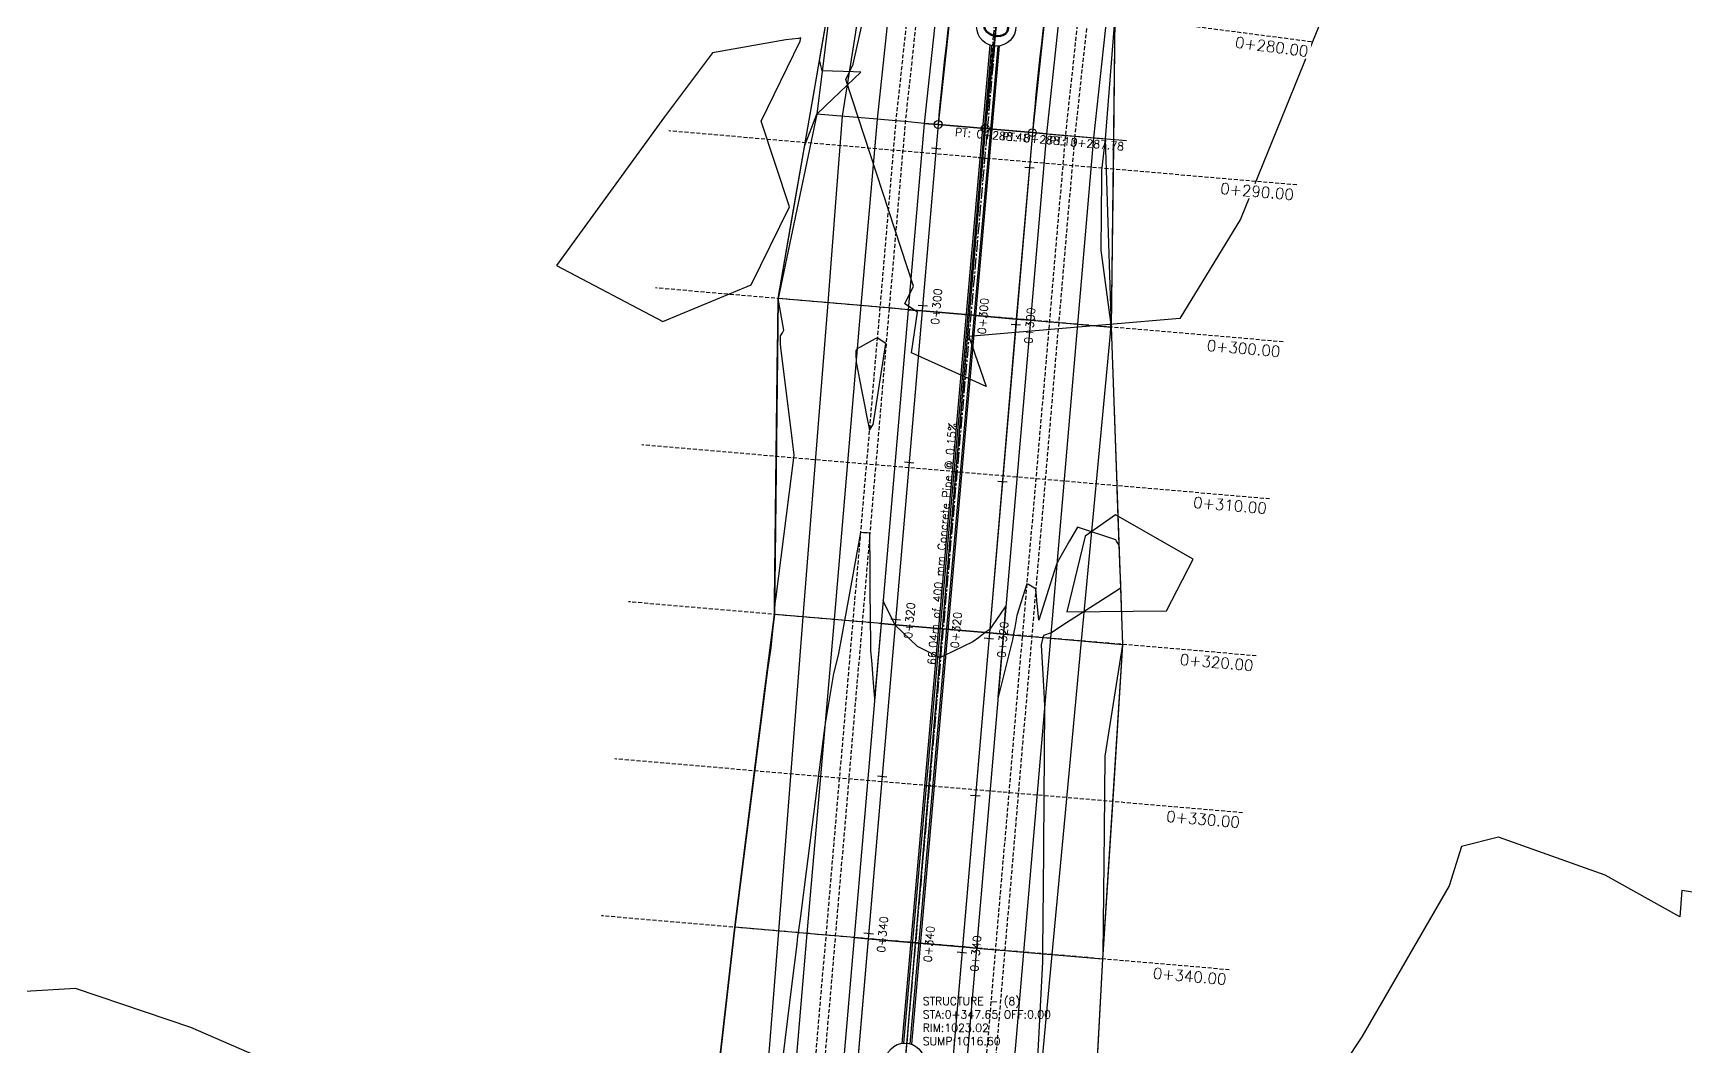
# Model space of a CAD drawing. Header units: metres. Extents: x 517023 to 519141, y 3924953 to 3927827.
# Drawn here: x 517776.5 to 517881.5, y 3925607.9 to 3925672.3 of the extents above; entities that cross this region are included whole.
import ezdxf
from ezdxf.enums import TextEntityAlignment as Align

# ---------------------------------------------------------------- set-up
doc = ezdxf.new("R2010")
doc.units = ezdxf.units.M
for name, pattern in [('CENTER', [2, 1.25, -0.25, 0.25, -0.25]), ('CENTER2', [1.125, 0.75, -0.125, 0.125, -0.125]), ('HIDDEN', [0.375, 0.25, -0.125])]:
    doc.linetypes.add(name, pattern=pattern)
for name, color, linetype in [('C-ROAD', 7, 'Continuous'), ('C-ROAD-CNTR-N', 92, 'Continuous'), ('C-ROAD-CORR', 5, 'Continuous'), ('C-ROAD-LINE-EXTN', 252, 'HIDDEN'), ('C-ROAD-LINK', 150, 'Continuous'), ('C-ROAD-SAMP', 150, 'HIDDEN'), ('C-ROAD-SAMP-TEXT', 11, 'Continuous'), ('C-ROAD-STAN', 11, 'Continuous'), ('C-ROAD-STAN-MAJR', 11, 'Continuous'), ('C-ROAD-STAN-MINR', 11, 'Continuous'), ('C-STRM-CNTR', 170, 'CENTER2'), ('C-STRM-PIPE', 170, 'Continuous'), ('C-STRM-STRC', 170, 'Continuous'), ('C-STRM-TEXT', 7, 'Continuous'), ('C-TINN-BNDY', 110, 'Continuous'), ('C-TOPO-FEAT', 94, 'Continuous'), ('C-TOPO-MAJR', 9, 'Continuous'), ('C-TOPO-MINR', 8, 'Continuous'), ('C-TOPO-MINR-N', 11, 'Continuous')]:
    doc.layers.add(name, color=color, linetype=linetype)
doc.styles.add('SHR', font='SIMPLEX', dxfattribs={"height": 0.75})
doc.styles.get("Standard").update_dxf_attribs({"font": 'simplex.shx'})

# ---------------------------------------------------------------- blocks, each defined once
blk = doc.blocks.new('AeccTickLine')
blk.add_line((0, -0.5), (0, 0.5))
blk = doc.blocks.new('AeccTickCircle')
blk.add_circle((0, 0), 1)
blk = doc.blocks.new('Storm Manhole')
at = {"color": 0, "linetype": 'ByBlock', "lineweight": -2}
blk.add_circle((0, 0), 0.0625, dxfattribs=at)
at = {"color": 0, "linetype": 'ByBlock', "lineweight": -2, "style": 'SHR'}
blk.add_text('D', height=0.075, dxfattribs=at).set_placement((0.0051, -0.0375), align=Align.CENTER)

msp = doc.modelspace()

# ---------------------------------------------------------------- linework, layer by layer
at = {"layer": 'C-ROAD', "color": 7, "linetype": 'Continuous', "lineweight": -3, "flags": 128}
for points in [[(517860.25, 3925755.6), (517845.97, 3925718.48, 0.070526), (517833.98, 3925666.5), (517811.17, 3925401.11)], [(517865.85, 3925753.45), (517851.57, 3925716.33, 0.070526), (517839.96, 3925665.98), (517817.15, 3925400.59)]]:
    msp.add_lwpolyline(points, format="xyb", dxfattribs=at)
at = {"layer": 'C-ROAD-CNTR-N', "color": 92, "linetype": 'Continuous', "lineweight": -3, "flags": 128}
msp.add_lwpolyline([(517863.05, 3925754.53), (517848.77, 3925717.41, 0.070526), (517836.97, 3925666.24), (517814.16, 3925400.85)], format="xyb", dxfattribs=at)
at = {"layer": 'C-ROAD-CORR', "color": 161, "linetype": 'Continuous', "lineweight": -3}
for p, q in [((517830.1, 3925666.83, 1022.9), (517826.28, 3925667.16, 1024.82)), ((517831.29, 3925666.73, 1022.6), (517830.1, 3925666.83, 1022.9)), ((517831.89, 3925666.68, 1022.6), (517831.29, 3925666.73, 1022.6)), ((517833.09, 3925666.57, 1022.9), (517831.89, 3925666.68, 1022.6)), ((517833.98, 3925666.5, 1022.94), (517833.09, 3925666.57, 1022.9)), ((517836.97, 3925666.24, 1023), (517833.98, 3925666.5, 1022.94)), ((517836.97, 3925666.24, 1023), (517839.96, 3925665.98, 1022.94)), ((517839.96, 3925665.98, 1022.94), (517840.86, 3925665.91, 1022.9)), ((517840.86, 3925665.91, 1022.9), (517842.05, 3925665.8, 1022.6)), ((517842.05, 3925665.8, 1022.6), (517842.65, 3925665.75, 1022.6)), ((517842.65, 3925665.75, 1022.6), (517843.85, 3925665.65, 1022.9)), ((517843.85, 3925665.65, 1022.9), (517844.58, 3925665.59, 1023.27)), ((517829.08, 3925655, 1022.95), (517823.82, 3925655.45, 1025.59)), ((517830.28, 3925654.9, 1022.65), (517829.08, 3925655, 1022.95)), ((517830.87, 3925654.85, 1022.65), (517830.28, 3925654.9, 1022.65)), ((517832.07, 3925654.74, 1022.95), (517830.87, 3925654.85, 1022.65)), ((517832.97, 3925654.67, 1022.98), (517832.07, 3925654.74, 1022.95)), ((517835.95, 3925654.41, 1023.04), (517832.97, 3925654.67, 1022.98)), ((517835.95, 3925654.41, 1023.04), (517838.94, 3925654.15, 1022.98)), ((517838.94, 3925654.15, 1022.98), (517839.84, 3925654.07, 1022.95)), ((517839.84, 3925654.07, 1022.95), (517841.04, 3925653.97, 1022.65)), ((517841.04, 3925653.97, 1022.65), (517841.63, 3925653.92, 1022.65)), ((517841.63, 3925653.92, 1022.65), (517842.83, 3925653.82, 1022.95)), ((517842.83, 3925653.82, 1022.95), (517844.96, 3925653.63, 1024.02)), ((517827.37, 3925635.07, 1023.02), (517823.58, 3925635.4, 1024.93)), ((517828.56, 3925634.97, 1022.72), (517827.37, 3925635.07, 1023.02)), ((517829.16, 3925634.92, 1022.72), (517828.56, 3925634.97, 1022.72)), ((517830.36, 3925634.82, 1023.02), (517829.16, 3925634.92, 1022.72)), ((517831.25, 3925634.74, 1023.06), (517830.36, 3925634.82, 1023.02)), ((517834.24, 3925634.48, 1023.12), (517831.25, 3925634.74, 1023.06)), ((517834.24, 3925634.48, 1023.12), (517837.23, 3925634.23, 1023.06)), ((517837.23, 3925634.23, 1023.06), (517838.13, 3925634.15, 1023.02)), ((517838.13, 3925634.15, 1023.02), (517839.32, 3925634.05, 1022.72)), ((517839.32, 3925634.05, 1022.72), (517839.92, 3925633.99, 1022.72)), ((517839.92, 3925633.99, 1022.72), (517841.12, 3925633.89, 1023.02)), ((517841.12, 3925633.89, 1023.02), (517845.69, 3925633.5, 1025.32)), ((517825.65, 3925615.15, 1023.1), (517821.07, 3925615.54, 1025.4)), ((517826.85, 3925615.04, 1022.8), (517825.65, 3925615.15, 1023.1)), ((517827.45, 3925614.99, 1022.8), (517826.85, 3925615.04, 1022.8)), ((517828.64, 3925614.89, 1023.1), (517827.45, 3925614.99, 1022.8)), ((517829.54, 3925614.81, 1023.13), (517828.64, 3925614.89, 1023.1)), ((517832.53, 3925614.56, 1023.19), (517829.54, 3925614.81, 1023.13)), ((517832.53, 3925614.56, 1023.19), (517835.52, 3925614.3, 1023.13)), ((517835.52, 3925614.3, 1023.13), (517836.41, 3925614.22, 1023.1)), ((517836.41, 3925614.22, 1023.1), (517837.61, 3925614.12, 1022.8)), ((517837.61, 3925614.12, 1022.8), (517838.21, 3925614.07, 1022.8)), ((517838.21, 3925614.07, 1022.8), (517839.4, 3925613.96, 1023.1)), ((517839.4, 3925613.96, 1023.1), (517844.42, 3925613.53, 1025.62))]:
    msp.add_line(p, q, dxfattribs=at)
at = {"layer": 'C-ROAD-CORR', "color": 6, "linetype": 'Continuous', "lineweight": -3}
for p, q in [((517830.1, 3925666.83, 1022.9), (517826.28, 3925667.16, 1024.82)), ((517831.29, 3925666.73, 1022.6), (517830.1, 3925666.83, 1022.9)), ((517831.89, 3925666.68, 1022.6), (517831.29, 3925666.73, 1022.6)), ((517833.09, 3925666.57, 1022.9), (517831.89, 3925666.68, 1022.6)), ((517833.09, 3925666.57, 1022.7), (517833.98, 3925666.5, 1022.74)), ((517833.99, 3925666.5, 1022.74), (517836.97, 3925666.24, 1022.8)), ((517839.96, 3925665.98, 1022.74), (517836.97, 3925666.24, 1022.8)), ((517840.86, 3925665.91, 1022.7), (517839.96, 3925665.98, 1022.74)), ((517840.86, 3925665.91, 1022.9), (517842.05, 3925665.8, 1022.6)), ((517842.05, 3925665.8, 1022.6), (517842.65, 3925665.75, 1022.6)), ((517842.65, 3925665.75, 1022.6), (517843.85, 3925665.65, 1022.9)), ((517843.85, 3925665.65, 1022.9), (517844.58, 3925665.59, 1023.27)), ((517829.08, 3925655, 1022.95), (517823.82, 3925655.45, 1025.59)), ((517830.28, 3925654.9, 1022.65), (517829.08, 3925655, 1022.95)), ((517830.87, 3925654.85, 1022.65), (517830.28, 3925654.9, 1022.65)), ((517832.07, 3925654.74, 1022.95), (517830.87, 3925654.85, 1022.65)), ((517832.07, 3925654.74, 1022.75), (517832.96, 3925654.67, 1022.78)), ((517832.97, 3925654.67, 1022.78), (517835.95, 3925654.41, 1022.84)), ((517838.95, 3925654.15, 1022.78), (517835.95, 3925654.41, 1022.84)), ((517839.84, 3925654.07, 1022.75), (517838.94, 3925654.15, 1022.78)), ((517839.84, 3925654.07, 1022.95), (517841.04, 3925653.97, 1022.65)), ((517841.04, 3925653.97, 1022.65), (517841.63, 3925653.92, 1022.65)), ((517841.63, 3925653.92, 1022.65), (517842.83, 3925653.82, 1022.95)), ((517842.83, 3925653.82, 1022.95), (517844.96, 3925653.63, 1024.02)), ((517827.37, 3925635.07, 1023.02), (517823.58, 3925635.4, 1024.93)), ((517828.56, 3925634.97, 1022.72), (517827.37, 3925635.07, 1023.02)), ((517829.16, 3925634.92, 1022.72), (517828.56, 3925634.97, 1022.72)), ((517830.36, 3925634.82, 1023.02), (517829.16, 3925634.92, 1022.72)), ((517830.36, 3925634.82, 1022.82), (517831.25, 3925634.74, 1022.86)), ((517831.25, 3925634.74, 1022.86), (517834.24, 3925634.48, 1022.92)), ((517837.23, 3925634.23, 1022.86), (517834.24, 3925634.48, 1022.92)), ((517838.13, 3925634.15, 1022.82), (517837.23, 3925634.23, 1022.86)), ((517838.13, 3925634.15, 1023.02), (517839.32, 3925634.05, 1022.72)), ((517839.32, 3925634.05, 1022.72), (517839.92, 3925633.99, 1022.72)), ((517839.92, 3925633.99, 1022.72), (517841.12, 3925633.89, 1023.02)), ((517841.12, 3925633.89, 1023.02), (517845.69, 3925633.5, 1025.32)), ((517825.65, 3925615.15, 1023.1), (517821.07, 3925615.54, 1025.4)), ((517826.85, 3925615.04, 1022.8), (517825.65, 3925615.15, 1023.1)), ((517827.45, 3925614.99, 1022.8), (517826.85, 3925615.04, 1022.8)), ((517828.64, 3925614.89, 1023.1), (517827.45, 3925614.99, 1022.8)), ((517828.64, 3925614.89, 1022.9), (517829.54, 3925614.81, 1022.93)), ((517829.54, 3925614.81, 1022.93), (517832.53, 3925614.56, 1022.99)), ((517835.52, 3925614.3, 1022.93), (517832.53, 3925614.56, 1022.99)), ((517836.41, 3925614.22, 1022.9), (517835.52, 3925614.3, 1022.93)), ((517836.41, 3925614.22, 1023.1), (517837.61, 3925614.12, 1022.8)), ((517837.61, 3925614.12, 1022.8), (517838.21, 3925614.07, 1022.8)), ((517838.21, 3925614.07, 1022.8), (517839.4, 3925613.96, 1023.1)), ((517839.4, 3925613.96, 1023.1), (517844.42, 3925613.53, 1025.62))]:
    msp.add_line(p, q, dxfattribs=at)
at = {"layer": 'C-ROAD-CORR', "color": 11, "linetype": 'Continuous', "lineweight": -3}
for p, q in [((517830.1, 3925666.83, 1022.9), (517826.28, 3925667.16, 1024.82)), ((517831.29, 3925666.73, 1022.6), (517830.1, 3925666.83, 1022.9)), ((517833.09, 3925666.57, 1022.9), (517831.89, 3925666.68, 1022.6)), ((517833.09, 3925666.57, 1022.9), (517833.09, 3925666.57, 1022.7)), ((517833.98, 3925666.5, 1022.94), (517833.99, 3925666.5, 1022.74)), ((517833.98, 3925666.5, 1022.74), (517833.98, 3925666.5, 1022.94)), ((517836.97, 3925666.24, 1022.8), (517836.97, 3925666.24, 1023)), ((517839.96, 3925665.98, 1022.94), (517839.96, 3925665.98, 1022.74)), ((517839.96, 3925665.98, 1022.74), (517839.96, 3925665.98, 1022.94)), ((517840.86, 3925665.91, 1022.9), (517840.86, 3925665.91, 1022.7)), ((517840.86, 3925665.91, 1022.9), (517842.05, 3925665.8, 1022.6)), ((517842.65, 3925665.75, 1022.6), (517843.85, 3925665.65, 1022.9)), ((517843.85, 3925665.65, 1022.9), (517844.58, 3925665.59, 1023.27)), ((517829.08, 3925655, 1022.95), (517823.82, 3925655.45, 1025.59)), ((517830.28, 3925654.9, 1022.65), (517829.08, 3925655, 1022.95)), ((517832.07, 3925654.74, 1022.95), (517830.87, 3925654.85, 1022.65)), ((517832.07, 3925654.74, 1022.95), (517832.07, 3925654.74, 1022.75)), ((517832.96, 3925654.67, 1022.78), (517832.97, 3925654.67, 1022.98)), ((517832.97, 3925654.67, 1022.98), (517832.97, 3925654.67, 1022.78)), ((517835.95, 3925654.41, 1022.84), (517835.95, 3925654.41, 1023.04)), ((517838.94, 3925654.15, 1022.98), (517838.95, 3925654.15, 1022.78)), ((517838.94, 3925654.15, 1022.78), (517838.94, 3925654.15, 1022.98)), ((517839.84, 3925654.07, 1022.95), (517839.84, 3925654.07, 1022.75)), ((517839.84, 3925654.07, 1022.95), (517841.04, 3925653.97, 1022.65)), ((517841.63, 3925653.92, 1022.65), (517842.83, 3925653.82, 1022.95)), ((517842.83, 3925653.82, 1022.95), (517844.96, 3925653.63, 1024.02)), ((517827.37, 3925635.07, 1023.02), (517823.58, 3925635.4, 1024.93)), ((517828.56, 3925634.97, 1022.72), (517827.37, 3925635.07, 1023.02)), ((517830.36, 3925634.82, 1023.02), (517829.16, 3925634.92, 1022.72)), ((517830.36, 3925634.82, 1023.02), (517830.36, 3925634.82, 1022.82)), ((517831.25, 3925634.74, 1023.06), (517831.25, 3925634.74, 1022.86)), ((517831.25, 3925634.74, 1022.86), (517831.25, 3925634.74, 1023.06)), ((517834.24, 3925634.48, 1022.92), (517834.24, 3925634.48, 1023.12)), ((517837.23, 3925634.23, 1023.06), (517837.23, 3925634.23, 1022.86)), ((517837.23, 3925634.23, 1022.86), (517837.23, 3925634.23, 1023.06)), ((517838.13, 3925634.15, 1023.02), (517838.13, 3925634.15, 1022.82)), ((517838.13, 3925634.15, 1023.02), (517839.32, 3925634.05, 1022.72)), ((517839.92, 3925633.99, 1022.72), (517841.12, 3925633.89, 1023.02)), ((517841.12, 3925633.89, 1023.02), (517845.69, 3925633.5, 1025.32)), ((517825.65, 3925615.15, 1023.1), (517821.07, 3925615.54, 1025.4)), ((517826.85, 3925615.04, 1022.8), (517825.65, 3925615.15, 1023.1)), ((517828.64, 3925614.89, 1023.1), (517827.45, 3925614.99, 1022.8)), ((517828.64, 3925614.89, 1023.1), (517828.64, 3925614.89, 1022.9)), ((517829.54, 3925614.81, 1023.13), (517829.54, 3925614.81, 1022.93)), ((517829.54, 3925614.81, 1022.93), (517829.54, 3925614.81, 1023.13)), ((517832.53, 3925614.56, 1022.99), (517832.53, 3925614.56, 1023.19)), ((517835.52, 3925614.3, 1023.13), (517835.52, 3925614.3, 1022.93)), ((517835.52, 3925614.3, 1022.93), (517835.52, 3925614.3, 1023.13)), ((517836.41, 3925614.22, 1023.1), (517836.41, 3925614.22, 1022.9)), ((517836.41, 3925614.22, 1023.1), (517837.61, 3925614.12, 1022.8)), ((517838.21, 3925614.07, 1022.8), (517839.4, 3925613.96, 1023.1)), ((517839.4, 3925613.96, 1023.1), (517844.42, 3925613.53, 1025.62))]:
    msp.add_line(p, q, dxfattribs=at)
at = {"layer": 'C-ROAD-CORR', "color": 20, "linetype": 'Continuous', "lineweight": -3}
for p, q in [((517830.1, 3925666.83, 1022.9), (517826.28, 3925667.16, 1024.82)), ((517843.85, 3925665.65, 1022.9), (517844.58, 3925665.59, 1023.27)), ((517829.08, 3925655, 1022.95), (517823.82, 3925655.45, 1025.59)), ((517842.83, 3925653.82, 1022.95), (517844.96, 3925653.63, 1024.02)), ((517827.37, 3925635.07, 1023.02), (517823.58, 3925635.4, 1024.93)), ((517841.12, 3925633.89, 1023.02), (517845.69, 3925633.5, 1025.32)), ((517825.65, 3925615.15, 1023.1), (517821.07, 3925615.54, 1025.4)), ((517839.4, 3925613.96, 1023.1), (517844.42, 3925613.53, 1025.62))]:
    msp.add_line(p, q, dxfattribs=at)
at = {"layer": 'C-ROAD-CORR', "color": 149, "linetype": 'Continuous', "lineweight": -3}
for p, q in [((517833.98, 3925666.5, 1022.94), (517833.09, 3925666.57, 1022.9)), ((517836.97, 3925666.24, 1023), (517833.98, 3925666.5, 1022.94)), ((517836.97, 3925666.24, 1023), (517839.96, 3925665.98, 1022.94)), ((517839.96, 3925665.98, 1022.94), (517840.86, 3925665.91, 1022.9)), ((517832.97, 3925654.67, 1022.98), (517832.07, 3925654.74, 1022.95)), ((517835.95, 3925654.41, 1023.04), (517832.97, 3925654.67, 1022.98)), ((517835.95, 3925654.41, 1023.04), (517838.94, 3925654.15, 1022.98)), ((517838.94, 3925654.15, 1022.98), (517839.84, 3925654.07, 1022.95)), ((517831.25, 3925634.74, 1023.06), (517830.36, 3925634.82, 1023.02)), ((517834.24, 3925634.48, 1023.12), (517831.25, 3925634.74, 1023.06)), ((517834.24, 3925634.48, 1023.12), (517837.23, 3925634.23, 1023.06)), ((517837.23, 3925634.23, 1023.06), (517838.13, 3925634.15, 1023.02)), ((517829.54, 3925614.81, 1023.13), (517828.64, 3925614.89, 1023.1)), ((517832.53, 3925614.56, 1023.19), (517829.54, 3925614.81, 1023.13)), ((517832.53, 3925614.56, 1023.19), (517835.52, 3925614.3, 1023.13)), ((517835.52, 3925614.3, 1023.13), (517836.41, 3925614.22, 1023.1))]:
    msp.add_line(p, q, dxfattribs=at)
at = {"layer": 'C-ROAD-CORR', "color": 41, "linetype": 'Continuous', "lineweight": -3}
for p, q in [((517833.09, 3925666.57, 1022.7), (517833.98, 3925666.5, 1022.74)), ((517833.99, 3925666.5, 1022.74), (517836.97, 3925666.24, 1022.8)), ((517839.96, 3925665.98, 1022.74), (517836.97, 3925666.24, 1022.8)), ((517840.86, 3925665.91, 1022.7), (517839.96, 3925665.98, 1022.74)), ((517832.07, 3925654.74, 1022.75), (517832.96, 3925654.67, 1022.78)), ((517832.97, 3925654.67, 1022.78), (517835.95, 3925654.41, 1022.84)), ((517838.95, 3925654.15, 1022.78), (517835.95, 3925654.41, 1022.84)), ((517839.84, 3925654.07, 1022.75), (517838.94, 3925654.15, 1022.78)), ((517830.36, 3925634.82, 1022.82), (517831.25, 3925634.74, 1022.86)), ((517831.25, 3925634.74, 1022.86), (517834.24, 3925634.48, 1022.92)), ((517837.23, 3925634.23, 1022.86), (517834.24, 3925634.48, 1022.92)), ((517838.13, 3925634.15, 1022.82), (517837.23, 3925634.23, 1022.86)), ((517828.64, 3925614.89, 1022.9), (517829.54, 3925614.81, 1022.93)), ((517829.54, 3925614.81, 1022.93), (517832.53, 3925614.56, 1022.99)), ((517835.52, 3925614.3, 1022.93), (517832.53, 3925614.56, 1022.99)), ((517836.41, 3925614.22, 1022.9), (517835.52, 3925614.3, 1022.93))]:
    msp.add_line(p, q, dxfattribs=at)
at = {"layer": 'C-ROAD-CORR', "color": 150, "linetype": 'CENTER', "lineweight": -3, "flags": 128}
msp.add_lwpolyline([(517908.94, 3925944.47), (517904.92, 3925924.88), (517900.91, 3925905.29), (517896.89, 3925885.7), (517892.88, 3925866.1), (517888.86, 3925846.51), (517886.23, 3925833.71), (517884.8, 3925826.93), (517880.12, 3925807.48), (517876.28, 3925793.64), (517874.67, 3925788.24), (517868.45, 3925769.24), (517863.05, 3925754.53), (517861.5, 3925750.48), (517854.31, 3925731.82), (517848.77, 3925717.41), (517847.18, 3925713.13), (517841.47, 3925693.98), (517841.07, 3925692.24), (517837.84, 3925674.32), (517836.97, 3925666.24), (517835.95, 3925654.41), (517834.24, 3925634.48), (517832.53, 3925614.56), (517830.82, 3925594.63), (517829.1, 3925574.7), (517827.39, 3925554.78), (517825.68, 3925534.85), (517823.96, 3925514.92), (517822.25, 3925495), (517820.54, 3925475.07), (517818.82, 3925455.14), (517817.11, 3925435.22), (517815.4, 3925415.29), (517814.16, 3925400.85)], dxfattribs=at)
at = {"layer": 'C-ROAD-CORR', "color": 11, "linetype": 'Continuous', "lineweight": -3, "flags": 128}
for points in [[(517854.56, 3925753.15), (517847.27, 3925734.53), (517842.72, 3925719.74), (517839.01, 3925716.05), (517835.54, 3925695.4), (517835.3, 3925693.57), (517827.33, 3925675.68), (517826.28, 3925667.16), (517823.82, 3925655.45), (517823.58, 3925635.4), (517821.07, 3925615.54), (517818.81, 3925595.66), (517816.43, 3925575.79), (517814.56, 3925555.88), (517813.45, 3925535.9), (517814.21, 3925515.76), (517816.51, 3925495.49), (517811.86, 3925475.82), (517808.15, 3925456.06), (517808.44, 3925435.96), (517799.49, 3925416.66), (517796.32, 3925402.38)], [(517865.43, 3925748.97), (517861.79, 3925728.94), (517856.61, 3925714.39), (517854.39, 3925710.56), (517848.44, 3925692.3), (517848.05, 3925690.63), (517845.2, 3925673.36), (517844.58, 3925665.59), (517844.96, 3925653.63), (517845.69, 3925633.5), (517844.42, 3925613.53), (517843.33, 3925593.55), (517841.79, 3925573.61), (517839.81, 3925553.71), (517838.05, 3925533.79), (517833.43, 3925514.11), (517830.39, 3925494.3), (517830.12, 3925474.25), (517828.64, 3925454.3), (517827.56, 3925434.32), (517826.25, 3925414.36), (517826.91, 3925399.75)]]:
    msp.add_lwpolyline(points, dxfattribs=at)
at = {"layer": 'C-ROAD-CORR', "color": 5, "linetype": 'Continuous', "lineweight": -3, "flags": 128}
for points in [[(517857.86, 3925751.88), (517850.67, 3925733.22), (517845.13, 3925718.81), (517843.51, 3925714.45), (517837.68, 3925694.89), (517837.27, 3925693.11), (517833.98, 3925674.82), (517833.09, 3925666.57), (517832.07, 3925654.74), (517830.36, 3925634.82), (517828.64, 3925614.89), (517826.93, 3925594.96), (517825.22, 3925575.04), (517823.5, 3925555.11), (517821.79, 3925535.18), (517820.08, 3925515.26), (517818.37, 3925495.33), (517816.65, 3925475.4), (517814.94, 3925455.48), (517813.23, 3925435.55), (517811.51, 3925415.62), (517810.27, 3925401.18)], [(517858.7, 3925751.56), (517851.51, 3925732.9), (517845.97, 3925718.48), (517844.36, 3925714.14), (517838.56, 3925694.68), (517838.14, 3925692.91), (517834.87, 3925674.7), (517833.98, 3925666.5), (517832.97, 3925654.67), (517831.25, 3925634.74), (517829.54, 3925614.81), (517827.83, 3925594.89), (517826.11, 3925574.96), (517824.4, 3925555.03), (517822.69, 3925535.11), (517820.97, 3925515.18), (517819.26, 3925495.25), (517817.55, 3925475.33), (517815.84, 3925455.4), (517814.12, 3925435.47), (517812.41, 3925415.55), (517811.17, 3925401.11)], [(517864.3, 3925749.41), (517857.11, 3925730.74), (517851.57, 3925716.33), (517850.01, 3925712.12), (517844.39, 3925693.27), (517843.99, 3925691.56), (517840.82, 3925673.93), (517839.96, 3925665.98), (517838.94, 3925654.15), (517837.23, 3925634.23), (517835.52, 3925614.3), (517833.8, 3925594.37), (517832.09, 3925574.45), (517830.38, 3925554.52), (517828.67, 3925534.59), (517826.95, 3925514.67), (517825.24, 3925494.74), (517823.53, 3925474.81), (517821.81, 3925454.89), (517820.1, 3925434.96), (517818.39, 3925415.03), (517817.15, 3925400.59)], [(517865.14, 3925749.08), (517857.95, 3925730.42), (517852.41, 3925716.01), (517850.86, 3925711.82), (517845.27, 3925693.06), (517844.87, 3925691.36), (517841.71, 3925673.82), (517840.86, 3925665.91), (517839.84, 3925654.07), (517838.13, 3925634.15), (517836.41, 3925614.22), (517834.7, 3925594.3), (517832.99, 3925574.37), (517831.28, 3925554.44), (517829.56, 3925534.52), (517827.85, 3925514.59), (517826.14, 3925494.66), (517824.42, 3925474.74), (517822.71, 3925454.81), (517821, 3925434.88), (517819.28, 3925414.96), (517818.04, 3925400.52)]]:
    msp.add_lwpolyline(points, dxfattribs=at)
at = {"layer": 'C-ROAD-CORR', "color": 92, "linetype": 'HIDDEN', "lineweight": -3, "flags": 128}
for points in [[(517859.07, 3925729.99), (517853.53, 3925715.57), (517851.99, 3925711.42), (517846.43, 3925692.78), (517846.04, 3925691.09), (517842.9, 3925673.66), (517842.05, 3925665.8), (517841.04, 3925653.97), (517839.32, 3925634.05), (517837.61, 3925614.12), (517835.9, 3925594.19), (517834.18, 3925574.27), (517832.47, 3925554.34), (517830.76, 3925534.41), (517829.05, 3925514.49), (517827.33, 3925494.56), (517825.62, 3925474.63), (517823.91, 3925454.71), (517822.19, 3925434.78)], [(517859.63, 3925729.77), (517854.09, 3925715.36), (517852.55, 3925711.22), (517847.02, 3925692.64), (517846.62, 3925690.96), (517843.5, 3925673.58), (517842.65, 3925665.75), (517841.63, 3925653.92), (517839.92, 3925633.99), (517838.21, 3925614.07), (517836.5, 3925594.14), (517834.78, 3925574.21), (517833.07, 3925554.29), (517831.36, 3925534.36), (517829.64, 3925514.44), (517827.93, 3925494.51), (517826.22, 3925474.58), (517824.5, 3925454.66), (517822.79, 3925434.73)], [(517832.19, 3925675.05), (517831.29, 3925666.73), (517830.28, 3925654.9), (517828.56, 3925634.97), (517826.85, 3925615.04), (517825.14, 3925595.12), (517823.42, 3925575.19), (517821.71, 3925555.26), (517820, 3925535.34), (517818.28, 3925515.41)], [(517832.79, 3925674.97), (517831.89, 3925666.68), (517830.87, 3925654.85), (517829.16, 3925634.92), (517827.45, 3925614.99), (517825.73, 3925595.07), (517824.02, 3925575.14), (517822.31, 3925555.21), (517820.6, 3925535.29), (517818.88, 3925515.36)]]:
    msp.add_lwpolyline(points, dxfattribs=at)
at = {"layer": 'C-ROAD-CORR', "color": 1, "linetype": 'Continuous', "lineweight": -3, "flags": 128}
for points in [[(517860.75, 3925729.34), (517855.21, 3925714.93), (517853.68, 3925710.81), (517848.18, 3925692.36), (517847.79, 3925690.69), (517844.69, 3925673.43), (517843.85, 3925665.65), (517842.83, 3925653.82), (517841.12, 3925633.89), (517839.4, 3925613.96), (517837.69, 3925594.04), (517835.98, 3925574.11), (517834.26, 3925554.19), (517832.55, 3925534.26), (517830.84, 3925514.33), (517829.13, 3925494.41), (517827.41, 3925474.48), (517825.7, 3925454.55), (517823.99, 3925434.63)], [(517861.79, 3925728.94), (517856.61, 3925714.39), (517854.39, 3925710.56), (517848.44, 3925692.3), (517848.05, 3925690.63), (517845.2, 3925673.36), (517844.58, 3925665.59), (517844.96, 3925653.63), (517845.69, 3925633.5), (517844.42, 3925613.53), (517843.33, 3925593.55), (517841.79, 3925573.61), (517839.81, 3925553.71), (517838.05, 3925533.79), (517833.43, 3925514.11), (517830.39, 3925494.3), (517830.12, 3925474.25), (517828.64, 3925454.3), (517827.56, 3925434.32)], [(517827.33, 3925675.68), (517826.28, 3925667.16), (517823.82, 3925655.45), (517823.58, 3925635.4), (517821.07, 3925615.54), (517818.81, 3925595.66), (517816.43, 3925575.79), (517814.56, 3925555.88), (517813.45, 3925535.9), (517814.21, 3925515.76)], [(517831, 3925675.21), (517830.1, 3925666.83), (517829.08, 3925655), (517827.37, 3925635.07), (517825.65, 3925615.15), (517823.94, 3925595.22), (517822.23, 3925575.29), (517820.52, 3925555.37), (517818.8, 3925535.44), (517817.09, 3925515.51)]]:
    msp.add_lwpolyline(points, dxfattribs=at)
at = {"layer": 'C-ROAD-LINE-EXTN', "color": 252, "linetype": 'HIDDEN', "lineweight": -3}
msp.add_line((517839.24, 3925692.66), (517836.97, 3925666.24), dxfattribs=at)
at = {"layer": 'C-ROAD-LINK', "color": 83, "linetype": 'Continuous', "lineweight": -3}
for p, q in [((517831.89, 3925666.68, 1022.6), (517831.29, 3925666.73, 1022.6)), ((517842.05, 3925665.8, 1022.6), (517842.65, 3925665.75, 1022.6)), ((517830.87, 3925654.85, 1022.65), (517830.28, 3925654.9, 1022.65)), ((517841.04, 3925653.97, 1022.65), (517841.63, 3925653.92, 1022.65)), ((517829.16, 3925634.92, 1022.72), (517828.56, 3925634.97, 1022.72)), ((517839.32, 3925634.05, 1022.72), (517839.92, 3925633.99, 1022.72)), ((517827.45, 3925614.99, 1022.8), (517826.85, 3925615.04, 1022.8)), ((517837.61, 3925614.12, 1022.8), (517838.21, 3925614.07, 1022.8))]:
    msp.add_line(p, q, dxfattribs=at)
at = {"layer": 'C-ROAD-STAN', "color": 11, "linetype": 'Continuous', "lineweight": -3}
for p, q in [((517833.98, 3925666.5), (517839.96, 3925665.98)), ((517836.97, 3925666.24), (517842.95, 3925665.73)), ((517839.96, 3925665.98), (517845.94, 3925665.47))]:
    msp.add_line(p, q, dxfattribs=at)
msp.add_circle((517836.97, 3925666.24), 0.05, dxfattribs=at)
at = {"layer": 'C-STRM-CNTR', "color": 6, "linetype": 'CENTER2', "lineweight": -3}
msp.add_lwpolyline([(517837.56, 3925671.48), (517831.98, 3925608.18)], dxfattribs=at)
at = {"layer": 'C-STRM-PIPE', "color": 150, "linetype": 'Continuous', "lineweight": -3}
for p, q in [((517837.27, 3925671.54), (517831.68, 3925608.17)), ((517837.86, 3925671.49), (517832.28, 3925608.12))]:
    msp.add_line(p, q, dxfattribs=at)
at = {"layer": 'C-STRM-PIPE', "color": 140, "linetype": 'Continuous', "lineweight": -3}
for p, q in [((517837.36, 3925671.51), (517831.78, 3925608.18)), ((517837.76, 3925671.47), (517832.18, 3925608.15))]:
    msp.add_line(p, q, dxfattribs=at)
at = {"layer": 'C-TINN-BNDY', "color": 110, "linetype": 'Continuous', "lineweight": -3}
for points in [[(517875.19, 3925766.88, 1025.55), (517861.79, 3925728.94, 1025.29), (517856.61, 3925714.39, 1024.97), (517848.05, 3925690.63, 1023.69), (517845.2, 3925673.36, 1023.37), (517844.96, 3925653.63, 1024.02), (517845.69, 3925633.5, 1025.32), (517844.42, 3925613.53, 1025.62), (517843.33, 3925593.55, 1026), (517841.79, 3925573.61, 1026.17), (517839.81, 3925553.71, 1026.11), (517838.05, 3925533.79, 1026.16), (517833.43, 3925514.11, 1024.77), (517830.39, 3925494.3, 1024.19)], [(517811.86, 3925475.82, 1024.53), (517814.21, 3925515.76, 1024.92), (517813.45, 3925535.9, 1026.09), (517814.56, 3925555.88, 1026.31), (517816.43, 3925575.79, 1026.16), (517818.81, 3925595.66, 1025.75), (517821.07, 3925615.54, 1025.4), (517823.58, 3925635.4, 1024.93), (517823.82, 3925655.45, 1025.59), (517827.33, 3925675.68, 1024.96), (517839.01, 3925716.05, 1022.91), (517847.27, 3925734.53, 1025.06), (517854.56, 3925753.15, 1025.68)], [(517819.15, 3925598.7, -0.01), (517821.07, 3925615.54, 0), (517821.24, 3925616.9, -0.01), (517822.96, 3925630.49, 0), (517823.31, 3925633.28, 0.04), (517823.58, 3925635.4, 0), (517823.59, 3925636.16, 0.03), (517823.7, 3925645.54, 0.54), (517823.79, 3925652.59, 0.08), (517823.8, 3925653.12, 0.07), (517823.8, 3925653.35, 0.12), (517823.82, 3925655.45, 0), (517824.8, 3925661.1, -0.52), (517826.06, 3925668.34, 0.42), (517826.55, 3925671.2, -0.11), (517827.14, 3925674.6, -0.31)], [(517845.2, 3925673.36, 0), (517845.08, 3925663.28, 0.45), (517845.03, 3925658.73, 0.41), (517844.96, 3925653.63, 0), (517845.32, 3925643.65, -0.49), (517845.33, 3925643.55, -0.51), (517845.33, 3925643.3, -0.5), (517845.52, 3925638.1, -2.72), (517845.53, 3925637.87, -2.65), (517845.64, 3925634.7, -0.1), (517845.69, 3925633.5, 0), (517845.17, 3925625.32, 0.33), (517844.44, 3925613.81, 0), (517844.42, 3925613.53, 0), (517843.79, 3925602.06, -0.01)]]:
    msp.add_polyline3d(points, dxfattribs=at)
at = {"layer": 'C-TOPO-FEAT', "color": 94, "linetype": 'Continuous', "lineweight": -3, "flags": 128}
for points in [[(517857.86, 3925751.88), (517850.68, 3925733.22), (517845.13, 3925718.81), (517843.51, 3925714.45), (517837.68, 3925694.89), (517837.27, 3925693.11), (517833.98, 3925674.82), (517833.09, 3925666.57), (517832.07, 3925654.74), (517830.36, 3925634.82), (517828.64, 3925614.89), (517826.93, 3925594.96), (517825.22, 3925575.04), (517823.51, 3925555.11), (517821.79, 3925535.18), (517820.08, 3925515.26), (517818.37, 3925495.33), (517816.65, 3925475.4), (517814.94, 3925455.48), (517813.23, 3925435.55), (517811.51, 3925415.62), (517810.27, 3925401.18)], [(517858.7, 3925751.56), (517851.51, 3925732.9), (517845.97, 3925718.48), (517844.36, 3925714.14), (517838.56, 3925694.68), (517838.14, 3925692.91), (517834.87, 3925674.7), (517833.98, 3925666.5), (517832.97, 3925654.67), (517831.25, 3925634.74), (517829.54, 3925614.81), (517827.83, 3925594.89), (517826.11, 3925574.96), (517824.4, 3925555.03), (517822.69, 3925535.11), (517820.97, 3925515.18), (517819.26, 3925495.25), (517817.55, 3925475.33), (517815.84, 3925455.4), (517814.12, 3925435.47), (517812.41, 3925415.55), (517811.17, 3925401.11)], [(517861.5, 3925750.48), (517854.31, 3925731.82), (517848.77, 3925717.41), (517847.18, 3925713.13), (517841.47, 3925693.98), (517841.07, 3925692.24), (517837.84, 3925674.32), (517836.97, 3925666.24), (517835.95, 3925654.41), (517834.24, 3925634.48), (517832.53, 3925614.56), (517830.82, 3925594.63), (517829.1, 3925574.7), (517827.39, 3925554.78), (517825.68, 3925534.85), (517823.96, 3925514.92), (517822.25, 3925495), (517820.54, 3925475.07), (517818.82, 3925455.14), (517817.11, 3925435.22), (517815.4, 3925415.29), (517814.16, 3925400.85)], [(517864.3, 3925749.41), (517857.11, 3925730.74), (517851.57, 3925716.33), (517850.01, 3925712.12), (517844.39, 3925693.27), (517843.99, 3925691.56), (517840.82, 3925673.93), (517839.96, 3925665.98), (517838.94, 3925654.15), (517837.23, 3925634.23), (517835.52, 3925614.3), (517833.8, 3925594.37), (517832.09, 3925574.45), (517830.38, 3925554.52), (517828.67, 3925534.59), (517826.95, 3925514.67), (517825.24, 3925494.74), (517823.53, 3925474.81), (517821.81, 3925454.89), (517820.1, 3925434.96), (517818.39, 3925415.03), (517817.15, 3925400.59)], [(517865.14, 3925749.08), (517857.95, 3925730.42), (517852.41, 3925716.01), (517850.85, 3925711.82), (517845.27, 3925693.06), (517844.86, 3925691.36), (517841.71, 3925673.82), (517840.86, 3925665.91), (517839.84, 3925654.07), (517838.13, 3925634.15), (517836.41, 3925614.22), (517834.7, 3925594.3), (517832.99, 3925574.37), (517831.27, 3925554.44), (517829.56, 3925534.52), (517827.85, 3925514.59), (517826.14, 3925494.66), (517824.42, 3925474.74), (517822.71, 3925454.81), (517821, 3925434.88), (517819.28, 3925414.96), (517818.04, 3925400.52)]]:
    msp.add_lwpolyline(points, dxfattribs=at)
at = {"layer": 'C-TOPO-MAJR', "color": 9, "linetype": 'Continuous', "lineweight": -3}
for points in [[(517847.65, 3925688.23), (517847.61, 3925688.23), (517847.58, 3925688.22), (517847.39, 3925688.21), (517847.34, 3925688.21), (517847.18, 3925688.23), (517847.17, 3925688.23), (517847.06, 3925688.24), (517847.02, 3925687.62), (517846.99, 3925687.17), (517846.96, 3925686.1), (517846.79, 3925684.39), (517846.69, 3925683.65), (517845.97, 3925678.4), (517845.2, 3925673.36), (517844.58, 3925665.59), (517844.34, 3925663.57), (517844.34, 3925663.08), (517844.3, 3925658.52), (517844.96, 3925653.63)], [(517825.5, 3925665.12), (517826.28, 3925667.16), (517827.3, 3925668.13), (517829.06, 3925669.82), (517828.6, 3925669.83), (517826.62, 3925669.9), (517826.52, 3925670.32), (517826.45, 3925670.61)], [(517822.96, 3925630.53), (517823.36, 3925633.13), (517823.38, 3925633.27), (517823.58, 3925635.4), (517823.64, 3925636.1), (517823.69, 3925636.52), (517824.84, 3925645.5), (517824.73, 3925646.39), (517823.99, 3925652.35), (517823.98, 3925652.57), (517823.97, 3925653.09), (517824.09, 3925653.28), (517824.19, 3925653.44), (517823.82, 3925655.45)], [(517845.69, 3925633.5), (517844.55, 3925626.4), (517844.53, 3925624.06), (517844.51, 3925621.62), (517844.44, 3925613.81), (517844.42, 3925613.53)]]:
    msp.add_lwpolyline(points, dxfattribs=at)
at = {"layer": 'C-TOPO-MINR', "color": 8, "linetype": 'Continuous', "lineweight": -3}
for points, elevation in [([(517859.75, 3925676.72), (517853.17, 3925660.48), (517849.32, 3925654.18), (517835.93, 3925653.04), (517837.02, 3925649.86), (517832.29, 3925652.01), (517832.67, 3925654.58), (517831.86, 3925655.11), (517832.41, 3925656.23), (517828.12, 3925669.35), (517828.59, 3925670.33), (517830.62, 3925679.42)], 1024), ([(517845.46, 3925639.79), (517845.3, 3925640.06), (517845.26, 3925640.14), (517842.82, 3925640.94), (517842.32, 3925640.08), (517841.59, 3925638.8), (517841.53, 3925638.7), (517841.37, 3925638.19), (517840.37, 3925635.04), (517840.29, 3925635.9), (517840.25, 3925636.26), (517840.25, 3925636.32), (517840.18, 3925637.02), (517840.18, 3925637.02), (517840.09, 3925637.07), (517839.71, 3925637.29), (517839.61, 3925637.35), (517838.98, 3925635.34), (517838.84, 3925634.56), (517838.75, 3925634.09), (517838.74, 3925634.04), (517838.71, 3925633.88), (517837.78, 3925630.14), (517838.1, 3925633.83), (517838.12, 3925634.08), (517838.13, 3925634.15), (517838.16, 3925634.51), (517838.28, 3925635.94), (517837.88, 3925635.36), (517837.26, 3925634.47), (517837.25, 3925634.45), (517837.22, 3925634.43), (517836.97, 3925634.25), (517836.53, 3925633.91), (517836.19, 3925633.66), (517834.35, 3925632.78), (517834.23, 3925632.72), (517834.08, 3925632.65), (517833.98, 3925632.7), (517832.66, 3925633.36), (517831.25, 3925634.71), (517831.25, 3925634.71), (517831.25, 3925634.71), (517831.24, 3925634.74), (517830.6, 3925636.04), (517830.54, 3925636.17), (517830.48, 3925636.28), (517830.45, 3925635.84), (517830.36, 3925634.82), (517830.26, 3925633.66), (517830.21, 3925633.14), (517830.01, 3925630.79), (517829.95, 3925630.05), (517829.87, 3925631.07), (517829.85, 3925631.34), (517829.78, 3925632.24), (517829.71, 3925633.1), (517829.7, 3925633.9), (517829.69, 3925634.87), (517829.67, 3925637.25), (517829.66, 3925638.35), (517829.65, 3925640.56), (517829.48, 3925640.57), (517829.23, 3925640.58), (517829.05, 3925640.59), (517828.14, 3925635.58), (517828.04, 3925635.02), (517827.85, 3925633.96), (517827.66, 3925632.92), (517827.52, 3925632.38), (517827.34, 3925631.64), (517826.79, 3925628.36), (517825.47, 3925618.09), (517825.4, 3925617.59), (517825.23, 3925616.25), (517825.13, 3925615.51), (517825.09, 3925615.2), (517825.06, 3925614.97), (517825, 3925614.46), (517824.69, 3925611.98), (517823.33, 3925600.95)], -2), ([(517845.56, 3925637.06), (517845.4, 3925636.96), (517842.13, 3925634.86), (517841.19, 3925634.26), (517841.17, 3925634.24), (517841.15, 3925634.23), (517840.67, 3925634.07), (517840.66, 3925634.05), (517840.63, 3925633.93), (517840.51, 3925633.47), (517840.51, 3925633.44), (517840.64, 3925631.22), (517840.67, 3925630.83), (517840.69, 3925630.49), (517840.74, 3925629.56), (517840.64, 3925617.8), (517840.62, 3925616.37), (517840.6, 3925613.86), (517840.6, 3925613.35), (517840.51, 3925611.74), (517840.34, 3925608.46), (517839.97, 3925601.28)], -2), ([(517903.58, 3925602.95), (517893.97, 3925613.08), (517888.58, 3925614.41), (517887.12, 3925616.97), (517881.2, 3925617.87), (517881.07, 3925616.2), (517876.32, 3925618.86), (517869.55, 3925621.27), (517867.2, 3925620.67), (517866.43, 3925618.17), (517860.87, 3925608.59), (517855.4, 3925600.31)], 1026), ([(517792.19, 3925606.73), (517786.53, 3925609.19), (517779.22, 3925611.66), (517772.13, 3925611.23)], 1026)]:
    msp.add_lwpolyline(points, dxfattribs=dict(at, elevation=elevation))
for points, elevation in [([(517825.11, 3925671.95), (517824.3, 3925671.86), (517819.65, 3925671.04), (517816.6, 3925666.98), (517809.74, 3925657.55), (517816.49, 3925653.99), (517822.11, 3925656.32), (517824.54, 3925661.27), (517822.75, 3925666.71), (517825.21, 3925671.78), (517825.26, 3925671.99), (517825.11, 3925671.95)], 1026), ([(517830.11, 3925652.96), (517829.98, 3925652.89), (517829.6, 3925652.68), (517828.84, 3925652.26), (517828.84, 3925652.25), (517828.75, 3925652.12), (517828.76, 3925651.94), (517828.77, 3925651.42), (517829.14, 3925649.54), (517829.34, 3925648.5), (517829.41, 3925648.14), (517829.61, 3925647.1), (517829.85, 3925647.45), (517829.87, 3925647.57), (517830.65, 3925652.6), (517830.17, 3925652.92), (517830.16, 3925652.92), (517830.11, 3925652.96), (517830.11, 3925652.96)], -2), ([(517842.14, 3925635.56), (517848.48, 3925635.63), (517850.16, 3925638.91), (517845.24, 3925641.73), (517843.31, 3925640.37), (517842.14, 3925635.56)], 1026)]:
    msp.add_lwpolyline(points, close=True, dxfattribs=dict(at, elevation=elevation))
at = {"layer": 'C-TOPO-MINR-N', "color": 11, "linetype": 'Continuous', "lineweight": -3, "elevation": 1024}
for points in [[(517813.56, 3925483.01), (517815.37, 3925505.61), (517816.04, 3925515.6), (517816.99, 3925527.65), (517817.6, 3925535.54), (517818.79, 3925550.61), (517819.17, 3925555.48), (517819.54, 3925560.24), (517820.73, 3925575.42), (517821.2, 3925581.41), (517822.3, 3925595.36), (517822.88, 3925602.77), (517823.86, 3925615.3), (517824.63, 3925625.13), (517825.42, 3925635.24), (517826.15, 3925644.58), (517826.99, 3925655.18), (517827.51, 3925661.83), (517827.91, 3925667.02), (517828.62, 3925671.56), (517829.23, 3925675.44), (517831.34, 3925684.69), (517831.46, 3925685.6), (517832.78, 3925694.54)], [(517844.97, 3925654.23), (517844.95, 3925653.95), (517844.92, 3925653.64), (517844.89, 3925653.24), (517843.06, 3925633.72), (517841.96, 3925621.9), (517841.2, 3925613.81), (517839.97, 3925600.63), (517839.34, 3925593.9), (517837.98, 3925579.41), (517837.47, 3925573.98), (517836.98, 3925568.75), (517835.61, 3925554.07), (517835.17, 3925549.32), (517833.75, 3925534.16), (517832.94, 3925525.45), (517831.89, 3925514.24), (517830.51, 3925499.51)]]:
    msp.add_lwpolyline(points, dxfattribs=at)

# ---------------------------------------------------------------- block references
at = {"layer": 'C-ROAD-STAN', "color": 11, "linetype": 'Continuous', "lineweight": -3, "xscale": 0.2500000000000001, "yscale": 0.2500000000000001, "zscale": 0.2500000000000001}
for p, rotation in [((517833.98, 3925666.5), 265.0865776084026), ((517836.97, 3925666.24), 265.0865776086562), ((517839.96, 3925665.98), 265.086577608466)]:
    msp.add_blockref('AeccTickCircle', p, dxfattribs=dict(at, rotation=rotation))
at = {"layer": 'C-ROAD-STAN-MAJR', "color": 11, "linetype": 'Continuous', "lineweight": -3}
for p, xscale, yscale, zscale, rotation in [((517833, 3925655.01), 0.6000000000000001, 0.6000000000000001, 0.6000000000000001, 265.0865776087351), ((517835.95, 3925654.41), 0.5999999999999998, 0.5999999999999998, 0.5999999999999998, 265.0865776087227), ((517838.91, 3925653.8), 0.6, 0.6, 0.6, 265.0865776087142), ((517831.28, 3925635.09), 0.6000000000000001, 0.6000000000000001, 0.6000000000000001, 265.0865776087351), ((517834.24, 3925634.48), 0.5999999999999998, 0.5999999999999998, 0.5999999999999998, 265.0865776087227), ((517837.2, 3925633.88), 0.6, 0.6, 0.6, 265.0865776087142), ((517829.57, 3925615.16), 0.6000000000000001, 0.6000000000000001, 0.6000000000000001, 265.0865776087351), ((517832.53, 3925614.56), 0.5999999999999998, 0.5999999999999998, 0.5999999999999998, 265.0865776087227), ((517835.49, 3925613.95), 0.6, 0.6, 0.6, 265.0865776087142)]:
    msp.add_blockref('AeccTickLine', p, dxfattribs=dict(at, xscale=xscale, yscale=yscale, zscale=zscale, rotation=rotation))
at = {"layer": 'C-ROAD-STAN-MINR', "color": 11, "linetype": 'Continuous', "lineweight": -3}
for p, xscale, yscale, zscale, rotation in [((517833.85, 3925664.98), 0.6000000000000001, 0.6000000000000001, 0.6000000000000001, 265.0865776087351), ((517836.81, 3925664.37), 0.5999999999999998, 0.5999999999999998, 0.5999999999999998, 265.0865776087227), ((517839.77, 3925663.77), 0.6, 0.6, 0.6, 265.0865776087142), ((517832.14, 3925645.05), 0.6000000000000001, 0.6000000000000001, 0.6000000000000001, 265.0865776087351), ((517835.1, 3925644.45), 0.5999999999999998, 0.5999999999999998, 0.5999999999999998, 265.0865776087227), ((517838.06, 3925643.84), 0.6, 0.6, 0.6, 265.0865776087142), ((517830.43, 3925625.12), 0.6000000000000001, 0.6000000000000001, 0.6000000000000001, 265.0865776087351), ((517833.39, 3925624.52), 0.5999999999999998, 0.5999999999999998, 0.5999999999999998, 265.0865776087227), ((517836.34, 3925623.91), 0.6, 0.6, 0.6, 265.0865776087142)]:
    msp.add_blockref('AeccTickLine', p, dxfattribs=dict(at, xscale=xscale, yscale=yscale, zscale=zscale, rotation=rotation))
at = {"layer": 'C-STRM-STRC', "color": 6, "linetype": 'Continuous', "lineweight": -3}
for p, xscale, yscale, zscale, rotation in [((517837.67, 3925672.72, 1022.96), 20, 20, 20, 257.4906438490688), ((517831.87, 3925606.94, 1023.02), 20.00000000000001, 20.00000000000001, 20.00000000000001, 264.9637507797747)]:
    msp.add_blockref('Storm Manhole', p, dxfattribs=dict(at, xscale=xscale, yscale=yscale, zscale=zscale, rotation=rotation))

# ---------------------------------------------------------------- texts
at = {"layer": 'C-ROAD-STAN', "color": 11, "linetype": 'Continuous', "lineweight": -3, "char_height": 0.508, "attachment_point": 3, "rotation": 355.0866}
for s, insert in [('PT: 0+288.48', (517839.82, 3925665.87)), ('PT: 0+288.13', (517842.81, 3925665.61)), ('PT: 0+287.78', (517845.8, 3925665.35))]:
    msp.add_mtext(s, dxfattribs=dict(at, insert=insert))
at = {"layer": 'C-ROAD-STAN-MAJR', "color": 11, "linetype": 'Continuous', "lineweight": -3, "char_height": 0.508, "attachment_point": 2, "rotation": 85.0866}
for s, insert in [('0+300', (517833.62, 3925654.96)), ('0+300', (517836.58, 3925654.36)), ('0+300', (517839.54, 3925653.75)), ('0+320', (517831.91, 3925635.03)), ('0+320', (517834.87, 3925634.43)), ('0+320', (517837.83, 3925633.82)), ('0+340', (517830.19, 3925615.11)), ('0+340', (517833.15, 3925614.5)), ('0+340', (517836.11, 3925613.9))]:
    msp.add_mtext(s, dxfattribs=dict(at, insert=insert))
at = {"layer": 'C-STRM-TEXT', "color": 7, "linetype": 'Continuous', "lineweight": -3, "insert": (517834.65, 3925639.84, 1016.85), "char_height": 0.508, "attachment_point": 8, "rotation": 84.9638}
msp.add_mtext('66.04m of 400 mm Concrete Pipe @ 0.15%', dxfattribs=at)
at = {"layer": 'C-STRM-TEXT', "color": 7, "linetype": 'Continuous', "lineweight": -3, "insert": (517833, 3925608.06, 1023.02), "char_height": 0.508, "attachment_point": 7}
msp.add_mtext('STRUCTURE - (8)\\PSTA:0+347.65 OFF:0.00\\PRIM:1023.02\\PSUMP:1016.60', dxfattribs=at)

# ---------------------------------------------------------------- next in the draw order: texts
at = {"layer": 'C-ROAD-SAMP-TEXT', "color": 11, "linetype": 'Continuous', "lineweight": -3, "char_height": 0.7, "attachment_point": 3, "bg_fill": 3, "box_fill_scale": 1.181429, "bg_fill_color": 256, "bg_fill_true_color": 13158600, "bg_fill_transparency": 0}
for s, insert, width, rotation in [('0+280.00', (517857.52, 3925671.48), 5.05, 352.5977), ('0+290.00', (517856.59, 3925662.39), 5.05, 355.0866), ('0+300.00', (517855.73, 3925652.43), 5.05, 355.0866), ('0+310.00', (517854.87, 3925642.47), 4.9153, 355.0866), ('0+320.00', (517854.02, 3925632.5), 5.05, 355.0866), ('0+330.00', (517853.16, 3925622.54), 5.05, 355.0866), ('0+340.00', (517852.31, 3925612.58), 5.05, 355.0866)]:
    msp.add_mtext(s, dxfattribs=dict(at, insert=insert, width=width, rotation=rotation))

# ---------------------------------------------------------------- next in the draw order: linework, layer by layer
at = {"layer": 'C-ROAD-SAMP', "color": 150, "linetype": 'HIDDEN', "lineweight": -3}
for points in [[(517857.68, 3925671.74), (517837.84, 3925674.32), (517818.01, 3925676.89)], [(517856.74, 3925662.66), (517836.81, 3925664.37), (517816.88, 3925666.09)], [(517855.88, 3925652.7), (517835.95, 3925654.41), (517816.03, 3925656.12)], [(517855.02, 3925642.73), (517835.1, 3925644.45), (517815.17, 3925646.16)], [(517854.17, 3925632.77), (517834.24, 3925634.48), (517814.32, 3925636.2)], [(517853.31, 3925622.81), (517833.39, 3925624.52), (517813.46, 3925626.23)], [(517852.46, 3925612.84), (517832.53, 3925614.56), (517812.6, 3925616.27)]]:
    msp.add_lwpolyline(points, dxfattribs=at)

doc.saveas('drawing.dxf')
